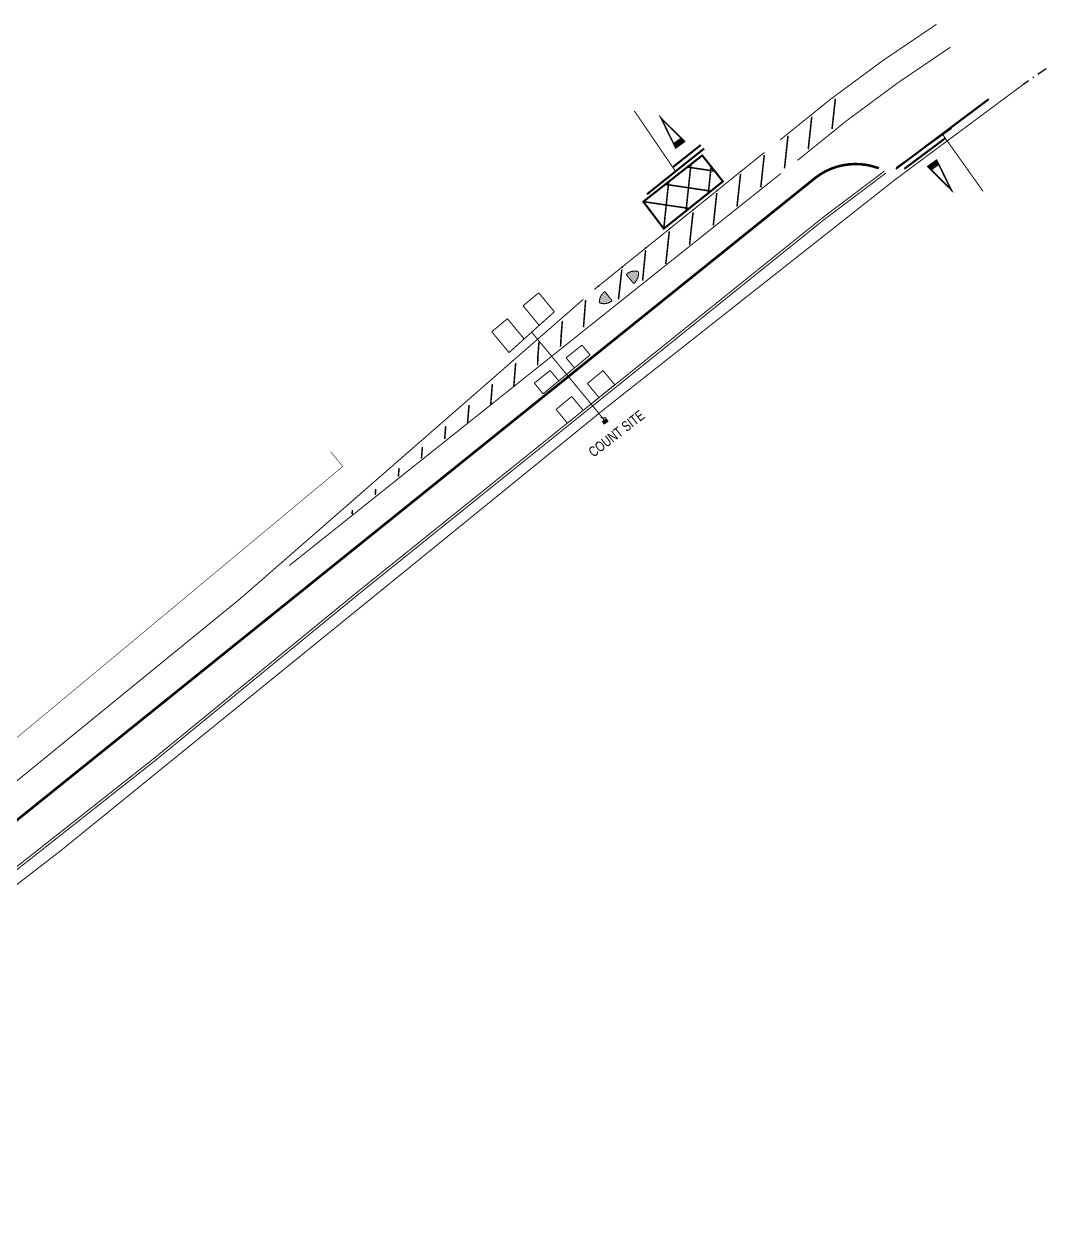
# Model space of a CAD drawing. Header units: metres. Extents: x 375767 to 376086, y 166051 to 166262.
# Drawn here: x 375985.1 to 376085.7, y 166145 to 166261.9 of the extents above; entities that cross this region are included whole.
import ezdxf

# ---------------------------------------------------------------- set-up
doc = ezdxf.new("R2010")
doc.units = ezdxf.units.M
for name, pattern in [('1003', [0.9, 0.6, -0.3]), ('1004', [6, 4, -2]), ('1010', [2, 1, -1]), ('1025', [2, 1, -1]), ('1041', [2, 1, 0, 1]), ('DUCT1', [2, 1, -0.5, 0, -0.5])]:
    doc.linetypes.add(name, pattern=pattern)
for name, color, linetype in [('COUNT SITE', 130, 'Continuous'), ('COUNT_SITE', 4, 'Continuous'), ('DUCTS', 3, 'DUCT1'), ('KERB', 7, 'Continuous'), ('LINES', 7, 'Continuous'), ('VIEW', 8, 'Continuous')]:
    doc.layers.add(name, color=color, linetype=linetype)

# ---------------------------------------------------------------- blocks, each defined once
blk = doc.blocks.new('1023L')
at = {"const_width": 0.15, "flags": 128}
for points in [[(0, 0.46), (-0.46, 3.22)], [(0, 0.46), (0.46, 3.24)]]:
    blk.add_lwpolyline(points, dxfattribs=at)
for points in [[(0.52, 3.15), (0.62, 3.75), (-0.53, 3.15), (-0.63, 3.75)], [(0, 0), (0.08, 0.46), (-0.08, 0.46)]]:
    blk.add_solid(points)
blk = doc.blocks.new('*X14')
at = {"color": 0}
for p, q in [((376088.6875, 166273), (376088.6875, 166273)), ((376088.75, 166273), (376088.75, 166273)), ((376088.78125, 166273.0625), (376088.78125, 166273.0625)), ((376088.8125, 166273), (376088.8125, 166273)), ((376088.15625, 166272.0625), (376088.15625, 166272.0625)), ((376088.1875, 166272.25), (376088.1875, 166272.25)), ((376088.1875, 166272.125), (376088.1875, 166272.125)), ((376088.21875, 166272.3125), (376088.21875, 166272.3125)), ((376088.21875, 166272.1875), (376088.21875, 166272.1875)), ((376088.21875, 166272.0625), (376088.21875, 166272.0625)), ((376088.25, 166272.5), (376088.25, 166272.5)), ((376088.25, 166272.375), (376088.25, 166272.375)), ((376088.25, 166272.25), (376088.25, 166272.25)), ((376088.25, 166272.125), (376088.25, 166272.125)), ((376088.25, 166272), (376088.25, 166272)), ((376088.28125, 166272.5625), (376088.28125, 166272.5625)), ((376088.28125, 166272.4375), (376088.28125, 166272.4375)), ((376088.28125, 166272.3125), (376088.28125, 166272.3125)), ((376088.28125, 166272.1875), (376088.28125, 166272.1875)), ((376088.28125, 166272.0625), (376088.28125, 166272.0625)), ((376088.3125, 166272.625), (376088.3125, 166272.625)), ((376088.3125, 166272.5), (376088.3125, 166272.5)), ((376088.3125, 166272.375), (376088.3125, 166272.375)), ((376088.3125, 166272.25), (376088.3125, 166272.25)), ((376088.3125, 166272.125), (376088.3125, 166272.125)), ((376088.3125, 166272), (376088.3125, 166272)), ((376088.34375, 166272.5625), (376088.34375, 166272.5625)), ((376088.34375, 166272.4375), (376088.34375, 166272.4375)), ((376088.34375, 166272.3125), (376088.34375, 166272.3125)), ((376088.34375, 166272.1875), (376088.34375, 166272.1875)), ((376088.34375, 166272.0625), (376088.34375, 166272.0625)), ((376088.375, 166272.625), (376088.375, 166272.625)), ((376088.375, 166272.5), (376088.375, 166272.5)), ((376088.375, 166272.375), (376088.375, 166272.375)), ((376088.375, 166272.25), (376088.375, 166272.25)), ((376088.375, 166272.125), (376088.375, 166272.125)), ((376088.375, 166272), (376088.375, 166272)), ((376088.40625, 166272.6875), (376088.40625, 166272.6875)), ((376088.40625, 166272.5625), (376088.40625, 166272.5625)), ((376088.40625, 166272.4375), (376088.40625, 166272.4375)), ((376088.40625, 166272.3125), (376088.40625, 166272.3125)), ((376088.40625, 166272.1875), (376088.40625, 166272.1875)), ((376088.40625, 166272.0625), (376088.40625, 166272.0625)), ((376088.40625, 166271.9375), (376088.40625, 166271.9375)), ((376088.4375, 166272.75), (376088.4375, 166272.75)), ((376088.4375, 166272.625), (376088.4375, 166272.625)), ((376088.4375, 166272.5), (376088.4375, 166272.5)), ((376088.4375, 166272.375), (376088.4375, 166272.375)), ((376088.4375, 166272.25), (376088.4375, 166272.25)), ((376088.4375, 166272.125), (376088.4375, 166272.125)), ((376088.4375, 166272), (376088.4375, 166272)), ((376088.46875, 166272.8125), (376088.46875, 166272.8125)), ((376088.46875, 166272.6875), (376088.46875, 166272.6875)), ((376088.46875, 166272.5625), (376088.46875, 166272.5625)), ((376088.46875, 166272.4375), (376088.46875, 166272.4375)), ((376088.46875, 166272.3125), (376088.46875, 166272.3125)), ((376088.46875, 166272.1875), (376088.46875, 166272.1875)), ((376088.46875, 166272.0625), (376088.46875, 166272.0625)), ((376088.46875, 166271.9375), (376088.46875, 166271.9375)), ((376088.5, 166272.75), (376088.5, 166272.75)), ((376088.5, 166272.625), (376088.5, 166272.625)), ((376088.5, 166272.5), (376088.5, 166272.5)), ((376088.5, 166272.375), (376088.5, 166272.375)), ((376088.5, 166272.25), (376088.5, 166272.25)), ((376088.5, 166272.125), (376088.5, 166272.125)), ((376088.5, 166272), (376088.5, 166272)), ((376088.53125, 166272.8125), (376088.53125, 166272.8125)), ((376088.53125, 166272.6875), (376088.53125, 166272.6875)), ((376088.53125, 166272.5625), (376088.53125, 166272.5625)), ((376088.53125, 166272.4375), (376088.53125, 166272.4375)), ((376088.53125, 166272.3125), (376088.53125, 166272.3125)), ((376088.53125, 166272.1875), (376088.53125, 166272.1875)), ((376088.53125, 166272.0625), (376088.53125, 166272.0625)), ((376088.53125, 166271.9375), (376088.53125, 166271.9375)), ((376088.5625, 166272.875), (376088.5625, 166272.875)), ((376088.5625, 166272.75), (376088.5625, 166272.75)), ((376088.5625, 166272.625), (376088.5625, 166272.625)), ((376088.5625, 166272.5), (376088.5625, 166272.5)), ((376088.5625, 166272.375), (376088.5625, 166272.375)), ((376088.5625, 166272.25), (376088.5625, 166272.25)), ((376088.5625, 166272.125), (376088.5625, 166272.125)), ((376088.5625, 166272), (376088.5625, 166272)), ((376088.59375, 166272.9375), (376088.59375, 166272.9375)), ((376088.59375, 166272.8125), (376088.59375, 166272.8125)), ((376088.59375, 166272.6875), (376088.59375, 166272.6875)), ((376088.59375, 166272.5625), (376088.59375, 166272.5625)), ((376088.59375, 166272.4375), (376088.59375, 166272.4375)), ((376088.59375, 166272.3125), (376088.59375, 166272.3125)), ((376088.59375, 166272.1875), (376088.59375, 166272.1875)), ((376088.59375, 166272.0625), (376088.59375, 166272.0625)), ((376088.59375, 166271.9375), (376088.59375, 166271.9375)), ((376088.625, 166272.875), (376088.625, 166272.875)), ((376088.625, 166272.75), (376088.625, 166272.75)), ((376088.625, 166272.625), (376088.625, 166272.625)), ((376088.625, 166272.5), (376088.625, 166272.5)), ((376088.625, 166272.375), (376088.625, 166272.375)), ((376088.625, 166272.25), (376088.625, 166272.25)), ((376088.625, 166272.125), (376088.625, 166272.125)), ((376088.625, 166272), (376088.625, 166272)), ((376088.65625, 166272.9375), (376088.65625, 166272.9375)), ((376088.65625, 166272.8125), (376088.65625, 166272.8125)), ((376088.65625, 166272.6875), (376088.65625, 166272.6875)), ((376088.65625, 166272.5625), (376088.65625, 166272.5625)), ((376088.65625, 166272.4375), (376088.65625, 166272.4375)), ((376088.65625, 166272.3125), (376088.65625, 166272.3125)), ((376088.65625, 166272.1875), (376088.65625, 166272.1875)), ((376088.65625, 166272.0625), (376088.65625, 166272.0625)), ((376088.65625, 166271.9375), (376088.65625, 166271.9375)), ((376088.6875, 166272.875), (376088.6875, 166272.875)), ((376088.6875, 166272.75), (376088.6875, 166272.75)), ((376088.6875, 166272.625), (376088.6875, 166272.625)), ((376088.6875, 166272.5), (376088.6875, 166272.5)), ((376088.6875, 166272.375), (376088.6875, 166272.375)), ((376088.6875, 166272.25), (376088.6875, 166272.25)), ((376088.6875, 166272.125), (376088.6875, 166272.125)), ((376088.6875, 166272), (376088.6875, 166272)), ((376088.71875, 166272.9375), (376088.71875, 166272.9375)), ((376088.71875, 166272.8125), (376088.71875, 166272.8125)), ((376088.71875, 166272.6875), (376088.71875, 166272.6875)), ((376088.71875, 166272.5625), (376088.71875, 166272.5625)), ((376088.71875, 166272.4375), (376088.71875, 166272.4375)), ((376088.71875, 166272.3125), (376088.71875, 166272.3125)), ((376088.71875, 166272.1875), (376088.71875, 166272.1875)), ((376088.71875, 166272.0625), (376088.71875, 166272.0625)), ((376088.71875, 166271.9375), (376088.71875, 166271.9375)), ((376088.75, 166272.875), (376088.75, 166272.875)), ((376088.75, 166272.75), (376088.75, 166272.75)), ((376088.75, 166272.625), (376088.75, 166272.625)), ((376088.75, 166272.5), (376088.75, 166272.5)), ((376088.75, 166272.375), (376088.75, 166272.375)), ((376088.75, 166272.25), (376088.75, 166272.25)), ((376088.75, 166272.125), (376088.75, 166272.125)), ((376088.75, 166272), (376088.75, 166272)), ((376088.78125, 166272.9375), (376088.78125, 166272.9375)), ((376088.78125, 166272.8125), (376088.78125, 166272.8125)), ((376088.78125, 166272.6875), (376088.78125, 166272.6875)), ((376088.78125, 166272.5625), (376088.78125, 166272.5625)), ((376088.78125, 166272.4375), (376088.78125, 166272.4375)), ((376088.78125, 166272.3125), (376088.78125, 166272.3125)), ((376088.78125, 166272.1875), (376088.78125, 166272.1875)), ((376088.78125, 166272.0625), (376088.78125, 166272.0625)), ((376088.78125, 166271.9375), (376088.78125, 166271.9375)), ((376088.8125, 166272.875), (376088.8125, 166272.875)), ((376088.8125, 166272.75), (376088.8125, 166272.75)), ((376088.8125, 166272.625), (376088.8125, 166272.625)), ((376088.8125, 166272.5), (376088.8125, 166272.5)), ((376088.8125, 166272.375), (376088.8125, 166272.375)), ((376088.8125, 166272.25), (376088.8125, 166272.25)), ((376088.8125, 166272.125), (376088.8125, 166272.125)), ((376088.8125, 166272), (376088.8125, 166272)), ((376088.84375, 166272.9375), (376088.84375, 166272.9375)), ((376088.84375, 166272.8125), (376088.84375, 166272.8125)), ((376088.84375, 166272.6875), (376088.84375, 166272.6875)), ((376088.84375, 166272.5625), (376088.84375, 166272.5625)), ((376088.84375, 166272.4375), (376088.84375, 166272.4375)), ((376088.84375, 166272.3125), (376088.84375, 166272.3125)), ((376088.84375, 166272.1875), (376088.84375, 166272.1875)), ((376088.84375, 166272.0625), (376088.84375, 166272.0625)), ((376088.84375, 166271.9375), (376088.84375, 166271.9375)), ((376088.875, 166272.875), (376088.875, 166272.875)), ((376088.875, 166272.75), (376088.875, 166272.75)), ((376088.875, 166272.625), (376088.875, 166272.625)), ((376088.875, 166272.5), (376088.875, 166272.5)), ((376088.875, 166272.375), (376088.875, 166272.375)), ((376088.875, 166272.25), (376088.875, 166272.25)), ((376088.875, 166272.125), (376088.875, 166272.125)), ((376088.875, 166272), (376088.875, 166272)), ((376088.90625, 166272.8125), (376088.90625, 166272.8125)), ((376088.90625, 166272.6875), (376088.90625, 166272.6875)), ((376088.90625, 166272.5625), (376088.90625, 166272.5625)), ((376088.90625, 166272.4375), (376088.90625, 166272.4375)), ((376088.90625, 166272.3125), (376088.90625, 166272.3125)), ((376088.90625, 166272.1875), (376088.90625, 166272.1875)), ((376088.90625, 166272.0625), (376088.90625, 166272.0625)), ((376088.90625, 166271.9375), (376088.90625, 166271.9375)), ((376088.9375, 166272.75), (376088.9375, 166272.75)), ((376088.9375, 166272.625), (376088.9375, 166272.625)), ((376088.9375, 166272.5), (376088.9375, 166272.5)), ((376088.9375, 166272.375), (376088.9375, 166272.375)), ((376088.9375, 166272.25), (376088.9375, 166272.25)), ((376088.9375, 166272.125), (376088.9375, 166272.125)), ((376088.9375, 166272), (376088.9375, 166272)), ((376088.96875, 166272.6875), (376088.96875, 166272.6875)), ((376088.96875, 166272.5625), (376088.96875, 166272.5625)), ((376088.96875, 166272.4375), (376088.96875, 166272.4375)), ((376088.96875, 166272.3125), (376088.96875, 166272.3125)), ((376088.96875, 166272.1875), (376088.96875, 166272.1875)), ((376088.96875, 166272.0625), (376088.96875, 166272.0625)), ((376088.96875, 166271.9375), (376088.96875, 166271.9375)), ((376089, 166272.625), (376089, 166272.625)), ((376089, 166272.5), (376089, 166272.5)), ((376089, 166272.375), (376089, 166272.375)), ((376089, 166272.25), (376089, 166272.25)), ((376089, 166272.125), (376089, 166272.125)), ((376089, 166272), (376089, 166272)), ((376089.03125, 166272.5625), (376089.03125, 166272.5625)), ((376089.03125, 166272.4375), (376089.03125, 166272.4375)), ((376089.03125, 166272.3125), (376089.03125, 166272.3125)), ((376089.03125, 166272.1875), (376089.03125, 166272.1875)), ((376089.03125, 166272.0625), (376089.03125, 166272.0625)), ((376089.03125, 166271.9375), (376089.03125, 166271.9375)), ((376089.0625, 166272.625), (376089.0625, 166272.625)), ((376089.0625, 166272.5), (376089.0625, 166272.5)), ((376089.0625, 166272.375), (376089.0625, 166272.375)), ((376089.0625, 166272.25), (376089.0625, 166272.25)), ((376089.0625, 166272.125), (376089.0625, 166272.125)), ((376089.0625, 166272), (376089.0625, 166272)), ((376089.09375, 166272.5625), (376089.09375, 166272.5625)), ((376089.09375, 166272.4375), (376089.09375, 166272.4375)), ((376089.09375, 166272.3125), (376089.09375, 166272.3125)), ((376089.09375, 166272.1875), (376089.09375, 166272.1875)), ((376089.09375, 166272.0625), (376089.09375, 166272.0625)), ((376089.125, 166272.5), (376089.125, 166272.5)), ((376089.125, 166272.375), (376089.125, 166272.375)), ((376089.125, 166272.25), (376089.125, 166272.25)), ((376089.125, 166272.125), (376089.125, 166272.125)), ((376089.125, 166272), (376089.125, 166272)), ((376089.15625, 166272.4375), (376089.15625, 166272.4375)), ((376089.15625, 166272.3125), (376089.15625, 166272.3125)), ((376089.15625, 166272.1875), (376089.15625, 166272.1875)), ((376089.15625, 166272.0625), (376089.15625, 166272.0625)), ((376089.1875, 166272.375), (376089.1875, 166272.375)), ((376089.1875, 166272.25), (376089.1875, 166272.25)), ((376089.1875, 166272.125), (376089.1875, 166272.125)), ((376089.1875, 166272), (376089.1875, 166272)), ((376089.21875, 166272.3125), (376089.21875, 166272.3125)), ((376089.21875, 166272.1875), (376089.21875, 166272.1875)), ((376089.21875, 166272.0625), (376089.21875, 166272.0625)), ((376089.25, 166272.25), (376089.25, 166272.25)), ((376089.25, 166272.125), (376089.25, 166272.125)), ((376089.28125, 166272.1875), (376089.28125, 166272.1875)), ((376089.28125, 166272.0625), (376089.28125, 166272.0625)), ((376089.3125, 166272.125), (376089.3125, 166272.125)), ((376089.34375, 166272.0625), (376089.34375, 166272.0625)), ((376089.375, 166272.125), (376089.375, 166272.125))]:
    blk.add_line(p, q, dxfattribs=at)
blk = doc.blocks.new('MPOINT')
at = {"linetype": 'Continuous'}
blk.add_point((0, 0), dxfattribs=at)
blk = doc.blocks.new('mtrnpell')
at = {"linetype": 'Continuous'}
blk.add_line((0.28, 0.19), (-0.14, 0.55), dxfattribs=at)
blk.add_solid([(-0.28, -0.21), (0.28, -0.21), (-0.28, 0.19), (0.28, 0.19)], dxfattribs=at)
at = {"layer": 'VIEW', "linetype": 'Continuous'}
blk.add_line((0.28, 0.19), (-0.14, 0.55), dxfattribs=at)
blk.add_solid([(-0.28, -0.21), (0.28, -0.21), (-0.28, 0.19), (0.28, 0.19)], dxfattribs=at)

msp = doc.modelspace()

# ---------------------------------------------------------------- linework, layer by layer
at = {"layer": 'COUNT_SITE', "const_width": 0.1}
for points in [[(376034.25491, 166234.14561), (376035.79585, 166235.42056)], [(376037.3344, 166233.56102), (376035.79585, 166235.42056)], [(376037.3344, 166233.56102), (376032.84065, 166229.51452)], [(376035.84686, 166232.22153), (376034.25491, 166234.14561)], [(376031.17302, 166231.59572), (376032.71397, 166232.87067)], [(376034.35932, 166230.88204), (376032.71397, 166232.87067)], [(376032.87178, 166229.54255), (376031.17302, 166231.59572)], [(376042.22084, 166222.92552), (376041.1917, 166224.19289), (376035.10309, 166231.55178)], [(376038.48802, 166229.02934), (376040.05195, 166230.2765)], [(376040.85078, 166229.31101), (376040.05195, 166230.2765)], [(376036.22795, 166225.48617), (376040.85078, 166229.31101)], [(376039.30983, 166228.03606), (376038.48802, 166229.02934)], [(376035.34605, 166226.52377), (376036.92408, 166227.78218)], [(376037.76889, 166226.76112), (376036.92408, 166227.78218)], [(376040.58478, 166226.49512), (376042.12573, 166227.77007)], [(376043.27742, 166226.37809), (376042.12573, 166227.77007)], [(376036.22795, 166225.48617), (376035.36015, 166226.53502)], [(376038.62229, 166222.59798), (376043.28004, 166226.38022)], [(376041.72477, 166225.11729), (376040.58478, 166226.49512)], [(376037.50289, 166223.94522), (376039.04384, 166225.22017)], [(376040.17212, 166223.85649), (376039.04384, 166225.22017)], [(376038.61947, 166222.59569), (376037.50289, 166223.94522)]]:
    msp.add_lwpolyline(points, dxfattribs=at)
at = {"layer": 'DUCTS'}
msp.add_line((376085.74898, 166257.48006), (376083.49794, 166255.93826), dxfattribs=at)
at = {"layer": 'DUCTS', "const_width": 0.1}
for points in [[(376083.49794, 166255.93826), (376070.82849, 166246.52529)], [(376070.82849, 166246.52529), (376042.4078, 166224.10532)], [(376042.4078, 166224.10532), (376022.46591, 166207.89955)], [(376022.46591, 166207.89955), (375988.73772, 166180.51637)], [(375988.73772, 166180.51637), (375968.73632, 166165.09077)]]:
    msp.add_lwpolyline(points, dxfattribs=at)
at = {"layer": 'KERB', "const_width": 0.1}
for points in [[(376044.40683, 166237.21624), (376045.14979, 166236.33779, 0.27679699), (376045.59091, 166237.50825, 0.286573845), (376044.40683, 166237.21624)], [(376042.29846, 166235.54221), (376043.02117, 166234.64702, -0.27679699), (376041.78856, 166234.43437, -0.286573845), (376042.29846, 166235.54221)]]:
    msp.add_lwpolyline(points, format="xyb", dxfattribs=at)
at = {"layer": 'LINES'}
msp.add_line((376071.04634, 166247.77724), (376076.41395, 166251.62946), dxfattribs=at)
at = {"layer": 'LINES', "linetype": '1004', "const_width": 0.1}
for points in [[(376059.56258, 166250.47702, -0.031511386), (376074.95084, 166261.85082)], [(376061.25992, 166248.45368, -0.031251511), (376076.32232, 166259.59729)]]:
    msp.add_lwpolyline(points, format="xyb", dxfattribs=at)
at = {"layer": 'LINES', "color": 7, "linetype": '1041', "const_width": 0.15}
for points in [[(376064.99231, 166254.54096), (376064.6657, 166251.5415)], [(376062.66831, 166252.76287), (376062.32256, 166249.55792)], [(376060.3317, 166250.88132), (376059.98561, 166247.67328)], [(376057.99508, 166248.99977), (376057.64866, 166245.78865)], [(376055.65847, 166247.11822), (376055.31271, 166243.91327)], [(376053.32185, 166245.23667), (376052.97576, 166242.02863)], [(376050.98524, 166243.35512), (376050.63882, 166240.144)], [(376048.64862, 166241.47357), (376048.30187, 166238.25937)], [(376046.31201, 166239.59202), (376046.018, 166236.61463)], [(376043.97539, 166237.71047), (376043.64609, 166234.77992)], [(376040.28171, 166233.07379), (376040.41429, 166234.71046)], [(376040.29382, 166233.2233), (376040.20118, 166232.04196)], [(376037.99603, 166231.13068), (376038.11935, 166232.65303)], [(376038.00814, 166231.28019), (376037.94223, 166230.12257)], [(376035.71035, 166229.18757), (376035.82362, 166230.58578)], [(376033.42467, 166227.24446), (376033.52788, 166228.51854)], [(376035.72246, 166229.33708), (376035.68327, 166228.28785)], [(376033.43678, 166227.39398), (376033.34386, 166226.24699)], [(376031.13899, 166225.30136), (376031.23214, 166226.45129)], [(376031.1511, 166225.45087), (376031.06728, 166224.41612)], [(376028.85331, 166223.35825), (376028.93641, 166224.38405)], [(376028.86542, 166223.50776), (376028.79069, 166222.58524)], [(376026.57974, 166221.56465), (376026.54412, 166221.02822)], [(376026.56763, 166221.41514), (376026.64067, 166222.3168)], [(376024.29406, 166219.62154), (376024.25629, 166219.12486)], [(376024.28195, 166219.47203), (376024.34494, 166220.24956)], [(376021.99627, 166217.52892), (376022.0492, 166218.18231)], [(376022.00838, 166217.67843), (376021.98321, 166217.33954)], [(376019.72271, 166215.73532), (376019.71014, 166215.52472)], [(376019.71059, 166215.58581), (376019.75347, 166216.11507)], [(376017.43703, 166213.79221), (376017.39278, 166213.69513)], [(376017.42491, 166213.6427), (376017.45773, 166214.04783)]]:
    msp.add_lwpolyline(points, dxfattribs=at)
at = {"layer": 'LINES'}
for points, const_width in [([(376070.94732, 166247.62406), (376080.08739, 166254.47911)], 0.2), ([(376075.51736, 166251.05158), (376079.52911, 166245.41086)], 0.1), ([(376071.78291, 166247.6256), (376075.8119, 166250.63744)], 0.2), ([(376063.04208, 166246.7532), (375947.34978, 166153.70214)], 0.25)]:
    msp.add_lwpolyline(points, dxfattribs=dict(at, const_width=const_width))
at = {"layer": 'LINES', "linetype": '1004', "const_width": 0.1}
for points in [[(376049.26413, 166247.37145), (376045.19763, 166253.33247)], [(376041.2668, 166235.75635), (376058.0219, 166249.24832)], [(376011.25181, 166208.58884), (376059.6344, 166247.17156)], [(376006.49136, 166205.38659), (375945.38047, 166155.54064)]]:
    msp.add_lwpolyline(points, dxfattribs=at)
at = {"layer": 'LINES', "linetype": '1003', "const_width": 0.2}
for points in [[(376046.4526, 166245.12513), (376052.07566, 166249.61777)], [(376048.98693, 166247.77779), (376051.74488, 166249.96785)]]:
    msp.add_lwpolyline(points, dxfattribs=at)
at = {"layer": 'LINES', "color": 2, "linetype": 'Continuous'}
for points, const_width in [([(376046.08992, 166244.39595), (376051.89017, 166248.94529), (376053.92237, 166246.38496), (376048.10096, 166241.72982), (376046.08992, 166244.39595)], 0.2), ([(376050.77505, 166248.07067), (376050.2954, 166243.48463)], 0.15), ([(376050.42609, 166247.79697), (376053.11834, 166247.39794)], 0.15), ([(376052.76249, 166247.84627), (376052.48985, 166245.23943)], 0.15), ([(376048.58784, 166246.38496), (376048.10096, 166241.72982)], 0.15), ([(376048.25801, 166246.09646), (376052.7323, 166245.43331)], 0.15), ([(376046.08992, 166244.39595), (376050.59926, 166243.72761)], 0.15)]:
    msp.add_lwpolyline(points, dxfattribs=dict(at, const_width=const_width))
at = {"layer": 'LINES', "color": 2, "const_width": 0.1}
for points in [[(375943.51882, 166145.25562), (375946.03281, 166148.021), (375948.72787, 166150.40216), (375957.62327, 166157.47264), (375965.36122, 166163.66898), (375976.69396, 166172.85658), (375997.85442, 166189.54913), (376017.87299, 166205.92081), (376040.16181, 166223.84609), (376063.69647, 166242.78414), (376069.82119, 166247.40339)], [(375943.69641, 166145.09417), (375946.20156, 166147.84984), (375948.8821, 166150.21817), (375957.77295, 166157.28503), (375965.5118, 166163.48209), (375976.84386, 166172.66914), (375998.00473, 166189.36201), (376018.02416, 166205.73441), (376040.31225, 166223.65908), (376063.844, 166242.5948), (376069.9657, 166247.21177)]]:
    msp.add_lwpolyline(points, dxfattribs=at)
at = {"layer": 'LINES', "const_width": 0.25, "flags": 128}
msp.add_lwpolyline([(376063.04208, 166246.7532, -0.26023471), (376069.27086, 166247.68055)], format="xyb", dxfattribs=at)
at = {"layer": 'LINES', "color": 7, "linetype": '1004', "const_width": 0.1}
msp.add_lwpolyline([(376006.49136, 166205.38659), (376040.18609, 166234.7832)], dxfattribs=at)
at = {"layer": 'LINES', "linetype": '1025', "const_width": 0.05}
msp.add_lwpolyline([(376015.31207, 166219.79046), (376016.50999, 166218.3361)], dxfattribs=at)
at = {"layer": 'LINES', "linetype": '1010', "const_width": 0.05}
msp.add_lwpolyline([(375956.30801, 166168.3115), (375988.71923, 166195.21164), (376016.50999, 166218.3361)], dxfattribs=at)

# ---------------------------------------------------------------- block references
at = {"layer": 'COUNT SITE', "rotation": 36.12413103152028}
msp.add_blockref('mtrnpell', (376042.32952, 166222.77335), dxfattribs=at)
at = {"layer": 'KERB', "xscale": -1, "rotation": 72.23278543187176}
msp.add_blockref('*X14', (649150.5966, 473649.83504), dxfattribs=at)
at = {"layer": 'KERB', "rotation": 6.905147566255649}
msp.add_blockref('*X14', (22671.8045, -44047.13201), dxfattribs=at)
at = {"layer": 'LINES', "linetype": '1004', "rotation": 215.5851228336561}
msp.add_blockref('1023L', (376047.57138, 166252.98239), dxfattribs=at)
at = {"layer": 'LINES', "rotation": 35.71832251856985}
msp.add_blockref('1023L', (376076.6679, 166245.18415), dxfattribs=at)
at = {"layer": 'LINES', "color": 7, "linetype": '1041', "rotation": 38.84261298529611}
for p in [(376055.68528, 166247.36677), (376053.34867, 166245.48522), (376051.01205, 166243.60368), (376048.67544, 166241.72213), (376046.33882, 166239.84058), (376044.00221, 166237.95903), (376041.66559, 166236.07748)]:
    msp.add_blockref('MPOINT', p, dxfattribs=at)

# ---------------------------------------------------------------- texts
at = {"layer": 'COUNT_SITE', "width": 0.8}
msp.add_text('COUNT SITE', height=1, rotation=37.6423193, dxfattribs=at).set_placement((376041.18874, 166219.19414))

doc.saveas('drawing.dxf')
